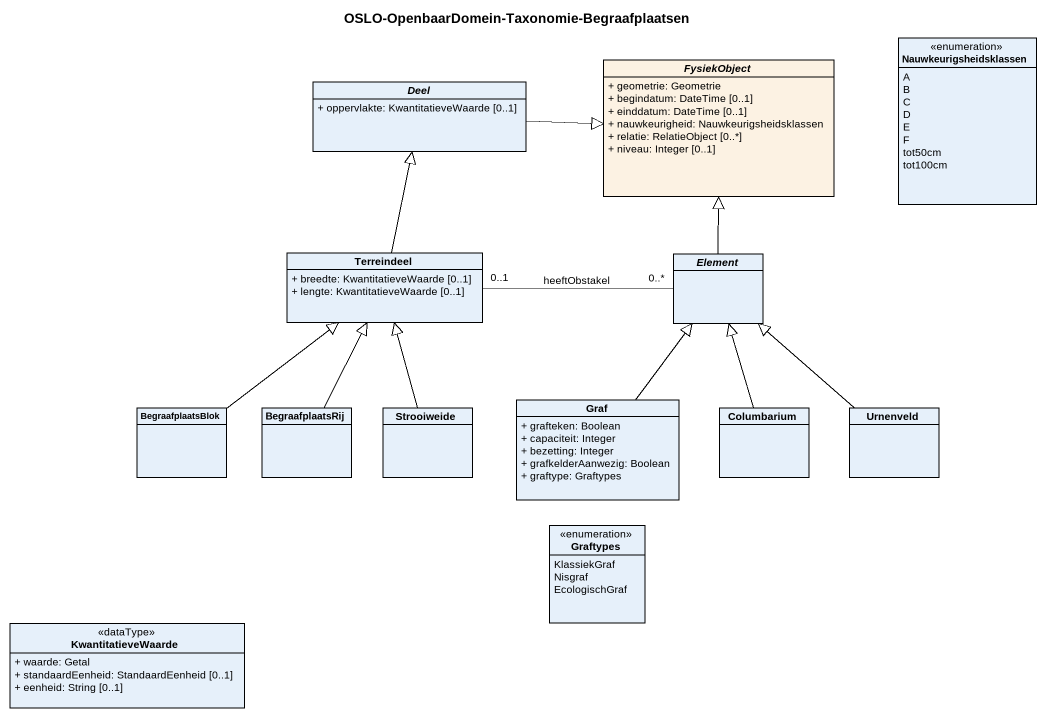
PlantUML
@startuml
title OSLO-OpenbaarDomein-Taxonomie-Begraafplaatsen
hide circle
hide empty members
skinparam classAttributeIconSize 0
abstract class FysiekObject #FCF2E3 {
  + geometrie: Geometrie
  + begindatum: DateTime [0..1]
  + einddatum: DateTime [0..1]
  + nauwkeurigheid: Nauwkeurigsheidsklassen
  + relatie: RelatieObject [0..*]
  + niveau: Integer [0..1]
}
enum Nauwkeurigsheidsklassen {
  A
  B
  C
  D
  E
  F
  tot50cm
  tot100cm
}
abstract class Deel {
  + oppervlakte: KwantitatieveWaarde [0..1]
}
class Terreindeel {
  + breedte: KwantitatieveWaarde [0..1]
  + lengte: KwantitatieveWaarde [0..1]
}
abstract class Element
class BegraafplaatsBlok
class BegraafplaatsRij
class Strooiweide
class Graf {
  + grafteken: Boolean
  + capaciteit: Integer
  + bezetting: Integer
  + grafkelderAanwezig: Boolean
  + graftype: Graftypes
}
class Columbarium
class Urnenveld
enum Graftypes {
  KlassiekGraf
  Nisgraf
  EcologischGraf
}
class KwantitatieveWaarde <<dataType>> {
  + waarde: Getal
  + standaardEenheid: StandaardEenheid [0..1]
  + eenheid: String [0..1]
}
Deel -right-|> FysiekObject
Terreindeel -up-|> Deel
Terreindeel "0..1" -right- "0..*" Element : heeftObstakel
Element -up-|> FysiekObject
BegraafplaatsBlok -up-|> Terreindeel
BegraafplaatsRij -up-|> Terreindeel
Strooiweide -up-|> Terreindeel
Graf -up-|> Element
Columbarium -up-|> Element
Urnenveld -up-|> Element
@enduml
